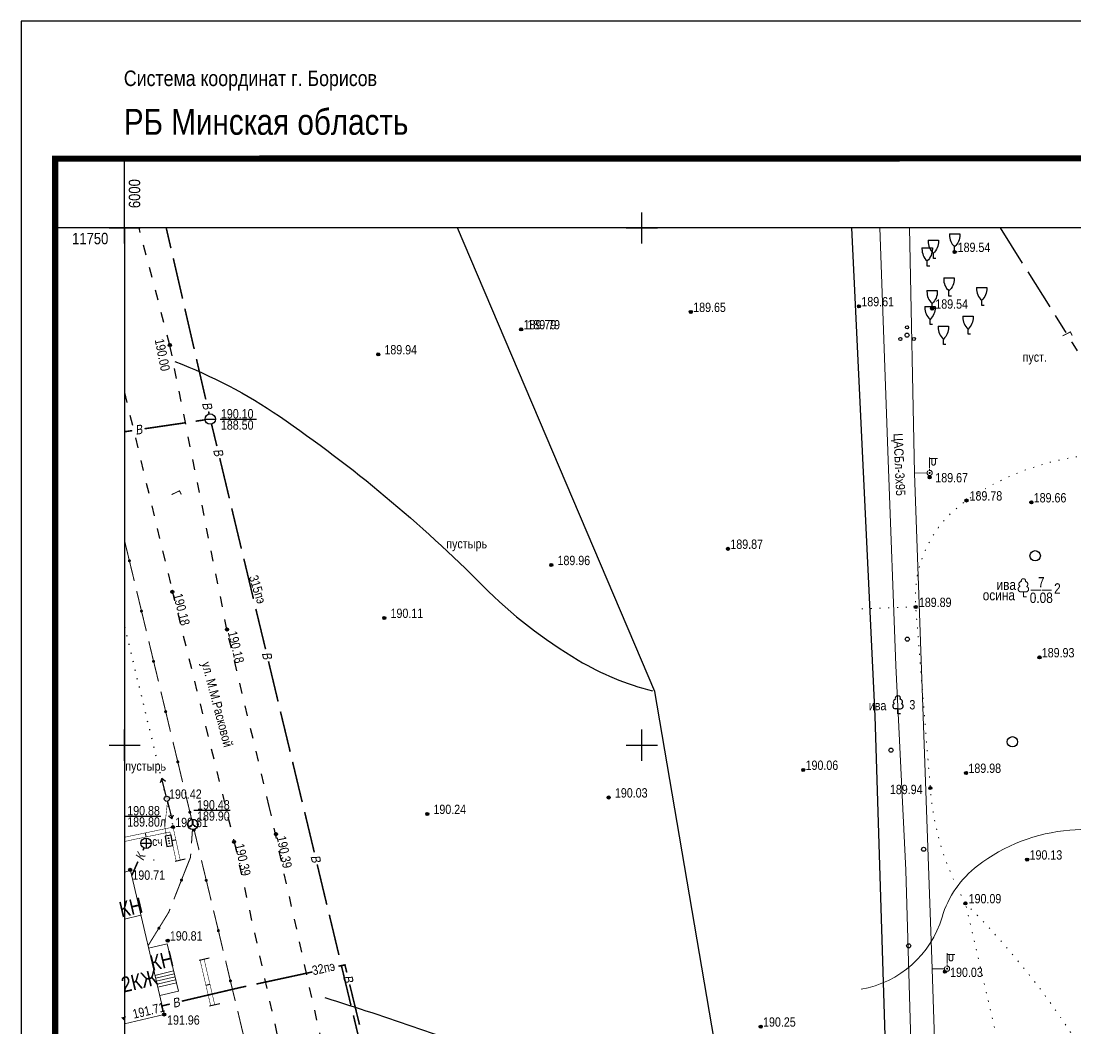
# Model space of a CAD drawing. Header units: millimetres. Extents: x 5990 to 6530, y 11480 to 11770.
# Drawn here: x 5990 to 6092, y 11672.6 to 11770 of the extents above; entities that cross this region are included whole.
import ezdxf
from ezdxf.enums import TextEntityAlignment as Align

# ---------------------------------------------------------------- set-up
doc = ezdxf.new("R2010")
doc.units = ezdxf.units.MM
for name, pattern in [('61342000', [4.5, 2, -2.5]), ('71999999', [1.7, 0.2, -1.5]), ('ACAD_ISO07W100', [3, 0, -3]), ('DOT', [0.5, 0, -0.5]), ('g5_122', [5, 4, -1]), ('g5_366', [0.85, 0.1, -0.75]), ('T_03.LINE', [1, 1, 0]), ('T_11.LINE', [1, 1, 0])]:
    doc.linetypes.add(name, pattern=pattern)
for name, color, linetype in [('01 ПЛАНШЕТ', 7, 'Continuous'), ('02 ПЛАНОВО-ВЫСОТНОЕ ОБОСНОВАНИЕ', 7, 'Continuous'), ('03 ЗДАНИЯ И ИХ ЧАСТИ', 7, 'Continuous'), ('04 ПРОМЫШЛЕННЫЕ И СОЦ.-КУЛЬТ. ОБЪЕКТЫ', 7, 'Continuous'), ('05 ГАЗОПРОВОД', 7, 'Continuous'), ('06 ВОДОПРОВОД', 7, 'Continuous'), ('07 ЭЛЕКТРОКАБЕЛЬ', 7, 'Continuous'), ('08 ЛЭП', 7, 'Continuous'), ('09 СВЯЗЬ', 7, 'Continuous'), ('10 КАНАЛИЗАЦИЯ', 7, 'Continuous'), ('13 АВТОМОБИЛЬНЫЕ ДОРОГИ', 7, 'Continuous'), ('15 РЕЛЬЕФ', 7, 'Continuous'), ('16 РАСТИТЕЛЬНОСТЬ ГРУНТЫ И БОЛОТА', 7, 'Continuous'), ('17 ОГРАЖДЕНИЯ', 7, 'Continuous')]:
    doc.layers.add(name, color=color, linetype=linetype)
doc.layers.add('18 ГРАНИЦА ТОПОСЪЕМКИ', color=7, linetype='Continuous', plot=False)
doc.styles.add('Д-431', font='ARIALNI_1.TTF', dxfattribs={"height": 0.9})
doc.styles.add('Р-131', font='ARIALN.TTF')
doc.linetypes.add('g5_119_1', pattern='A,4,-1,[31,GUGK_2005.shx,S=0.1,R=0,X=0,Y=0],0.35,[31,GUGK_2005.shx,S=0.08,R=0,X=0,Y=0],3.3,[31,GUGK_2005.shx,S=0.08,R=180,X=0,Y=0],0.35,[31,GUGK_2005.shx,S=0.1,R=180,X=0,Y=0],-1', length=10)
doc.linetypes.add('g5_119_3', pattern='A,4,-1,[31,GUGK_2005.shx,S=0.1,R=0,X=0,Y=0],4,[31,GUGK_2005.shx,S=0.1,R=180,X=0,Y=0],-1', length=10)

# ---------------------------------------------------------------- blocks, each defined once
blk = doc.blocks.new('48100000')
at = {"color": 7}
blk.add_solid([(-0.08, 0), (-0.56, 0.83), (0.4, 0.83)], dxfattribs=at)
at = {"color": 7, "style": 'Д-431'}
blk.add_attdef('Z', (1.78, -0.06), '', height=1.8, dxfattribs=at)
blk = doc.blocks.new('*U30')
at = {"insert": (0, 0), "char_height": 3, "width": 0.6471, "attachment_point": 5, "style": 'Р-131'}
blk.add_mtext('КН', dxfattribs=at)
blk = doc.blocks.new('82004000')
at = {"color": 7}
blk.add_line((0, 1), (0, -1), dxfattribs=at)
blk = doc.blocks.new('51325000')
blk.add_lwpolyline([(0, 0), (2, 0), (2, 1.2), (0, 1.2)], close=True)
for centre in [(0.5, 0.6), (1, 0.6), (1.5, 0.6)]:
    blk.add_circle(centre, 0.06)
at = {"style": 'Д-431', "oblique": 14.99997778}
blk.add_attdef('Z', (2.492125, -0.314035), '', height=2, dxfattribs=at)
blk = doc.blocks.new('g5_115_1')
at = {"color": 0}
for points in [[(0, 0), (2, 0)], [(1.65, -0.25), (2, 0), (1.65, 0.25)]]:
    blk.add_lwpolyline(points, dxfattribs=at)
blk = doc.blocks.new('51321399')
at = {"layer": '08 ЛЭП', "xscale": 2, "yscale": 2, "zscale": 2}
blk.add_blockref('g5_115_1', (0, 0), dxfattribs=at)
blk = doc.blocks.new('51478610')
at = {"color": 7}
blk.add_wipeout([(0.5, 0.05), (0.48, 0.15), (0.44, 0.24), (0.39, 0.32), (0.32, 0.39), (0.24, 0.44), (0.15, 0.48), (0.05, 0.5), (-0.05, 0.5), (-0.15, 0.48), (-0.24, 0.44), (-0.32, 0.39), (-0.39, 0.32), (-0.44, 0.24), (-0.48, 0.15), (-0.5, 0.05), (-0.5, -0.05), (-0.48, -0.15), (-0.44, -0.24), (-0.39, -0.32), (-0.32, -0.39), (-0.24, -0.44), (-0.15, -0.48), (-0.05, -0.5), (0.05, -0.5), (0.15, -0.48), (0.24, -0.44), (0.32, -0.39), (0.39, -0.32), (0.44, -0.24), (0.48, -0.15), (0.5, -0.05)], dxfattribs=at)
at = {"color": 7, "const_width": 0.375}
blk.add_lwpolyline([(0.01, 0.01, 1), (-0.01, -0.01, 1), (0.01, 0.01)], format="xyb", close=True, dxfattribs=at)
blk.add_circle((0, 0), 0.5)
at = {"style": 'Д-431'}
blk.add_attdef('Z', (1.11, -0.78), '', height=1.8, dxfattribs=at)
blk = doc.blocks.new('51361400a')
at = {"style": 'Д-431'}
blk.add_attdef('Z1', text='', height=1.8, dxfattribs=at).set_placement((2.05, 1.92), align=Align.TOP_LEFT)
for tag, p in [('Z2', (2.05, -2.05)), ('Z3', (2.1, -4.04)), ('Z4', (2.1, -6.11))]:
    blk.add_attdef(tag, p, '', height=1.8, dxfattribs=at)
blk.add_wipeout([(-0.11, -0.99), (-0.17, -0.98), (-0.24, -0.97), (-0.28, -0.96), (-0.36, -0.93), (-0.41, -0.91), (-0.49, -0.87), (-0.57, -0.82), (-0.62, -0.79), (-0.67, -0.74), (-0.71, -0.7), (-0.77, -0.63), (-0.8, -0.6), (-0.83, -0.56), (-0.86, -0.5), (-0.9, -0.44), (-0.94, -0.35), (-0.95, -0.31), (-0.97, -0.26), (-0.98, -0.18), (-0.99, -0.1), (-1, -0.03), (-1, 0.04), (-0.99, 0.11), (-0.99, 0.16), (-0.98, 0.2), (-0.96, 0.27), (-0.95, 0.31), (-0.94, 0.35), (-0.92, 0.39), (-0.9, 0.43), (-0.88, 0.48), (-0.87, 0.49), (-0.86, 0.51), (-0.86, 0.52), (-0.85, 0.53), (-0.84, 0.55), (-0.83, 0.56), (-0.82, 0.58), (-0.81, 0.59), (-0.8, 0.6), (-0.79, 0.61), (-0.77, 0.64), (-0.76, 0.65), (-0.75, 0.66), (-0.74, 0.67), (-0.73, 0.68), (-0.72, 0.69), (-0.71, 0.7), (-0.7, 0.71), (-0.69, 0.73), (-0.67, 0.74), (-0.66, 0.75), (-0.65, 0.76), (-0.64, 0.77), (-0.62, 0.78), (-0.61, 0.79), (-0.6, 0.8), (-0.58, 0.81), (-0.56, 0.83), (-0.55, 0.83), (-0.53, 0.85), (-0.52, 0.86), (-0.5, 0.86), (-0.49, 0.87), (-0.47, 0.88), (-0.46, 0.89), (-0.44, 0.9), (-0.43, 0.9), (-0.36, 0.93), (-0.33, 0.94), (-0.31, 0.95), (-0.27, 0.96), (-0.22, 0.98), (-0.16, 0.99), (-0.1, 0.99), (0, 1), (0.1, 1), (0.16, 0.99), (0.22, 0.98), (0.3, 0.95), (0.36, 0.93), (0.48, 0.88), (0.56, 0.83), (0.63, 0.77), (0.73, 0.68), (0.81, 0.59), (0.86, 0.52), (0.94, 0.34), (0.98, 0.21), (0.99, 0.13), (1, 0.07), (1, 0.02), (1, -0.08), (0.97, -0.23), (0.94, -0.33), (0.91, -0.41), (0.88, -0.47), (0.86, -0.51), (0.82, -0.57), (0.79, -0.61), (0.76, -0.65), (0.72, -0.7), (0.66, -0.75), (0.63, -0.77), (0.6, -0.8), (0.55, -0.84), (0.5, -0.87), (0.43, -0.9), (0.38, -0.92), (0.31, -0.95), (0.24, -0.97), (0.18, -0.98), (0.07, -1), (-0.05, -1)])
for points in [[(-1, 0), (1, 0)], [(1.93, -0.02), (8.93, -0.02)]]:
    blk.add_lwpolyline(points)
blk.add_circle((0, 0), 1)
blk = doc.blocks.new('*U46')
blk.add_lwpolyline([(-4.16, 5.24), (2.84, 5.24)])
at = {"style": 'Д-431'}
blk.add_attdef('Z1', text='', height=1.8, dxfattribs=at).set_placement((2.05, 1.92), align=Align.TOP_LEFT)
blk.add_attdef('Z2', (2.05, -2.05), '', height=1.8, dxfattribs=at)
blk.add_wipeout([(-0.11, -0.99), (-0.17, -0.98), (-0.24, -0.97), (-0.28, -0.96), (-0.36, -0.93), (-0.41, -0.91), (-0.49, -0.87), (-0.57, -0.82), (-0.62, -0.79), (-0.67, -0.74), (-0.71, -0.7), (-0.77, -0.63), (-0.8, -0.6), (-0.83, -0.56), (-0.86, -0.5), (-0.9, -0.44), (-0.94, -0.35), (-0.95, -0.31), (-0.97, -0.26), (-0.98, -0.18), (-0.99, -0.1), (-1, -0.03), (-1, 0.04), (-0.99, 0.11), (-0.99, 0.16), (-0.98, 0.2), (-0.96, 0.27), (-0.95, 0.31), (-0.94, 0.35), (-0.92, 0.39), (-0.9, 0.43), (-0.88, 0.48), (-0.87, 0.49), (-0.86, 0.51), (-0.86, 0.52), (-0.85, 0.53), (-0.84, 0.55), (-0.83, 0.56), (-0.82, 0.58), (-0.81, 0.59), (-0.8, 0.6), (-0.79, 0.61), (-0.77, 0.64), (-0.76, 0.65), (-0.75, 0.66), (-0.74, 0.67), (-0.73, 0.68), (-0.72, 0.69), (-0.71, 0.7), (-0.7, 0.71), (-0.69, 0.73), (-0.67, 0.74), (-0.66, 0.75), (-0.65, 0.76), (-0.64, 0.77), (-0.62, 0.78), (-0.61, 0.79), (-0.6, 0.8), (-0.58, 0.81), (-0.56, 0.83), (-0.55, 0.83), (-0.53, 0.85), (-0.52, 0.86), (-0.5, 0.86), (-0.49, 0.87), (-0.47, 0.88), (-0.46, 0.89), (-0.44, 0.9), (-0.43, 0.9), (-0.36, 0.93), (-0.33, 0.94), (-0.31, 0.95), (-0.27, 0.96), (-0.22, 0.98), (-0.16, 0.99), (-0.1, 0.99), (0, 1), (0.1, 1), (0.16, 0.99), (0.22, 0.98), (0.3, 0.95), (0.36, 0.93), (0.48, 0.88), (0.56, 0.83), (0.63, 0.77), (0.73, 0.68), (0.81, 0.59), (0.86, 0.52), (0.94, 0.34), (0.98, 0.21), (0.99, 0.13), (1, 0.07), (1, 0.02), (1, -0.08), (0.97, -0.23), (0.94, -0.33), (0.91, -0.41), (0.88, -0.47), (0.86, -0.51), (0.82, -0.57), (0.79, -0.61), (0.76, -0.65), (0.72, -0.7), (0.66, -0.75), (0.63, -0.77), (0.6, -0.8), (0.55, -0.84), (0.5, -0.87), (0.43, -0.9), (0.38, -0.92), (0.31, -0.95), (0.24, -0.97), (0.18, -0.98), (0.07, -1), (-0.05, -1)])
for points in [[(-1, 0), (1, 0)], [(0, 1), (0, -1)]]:
    blk.add_lwpolyline(points)
blk.add_circle((0, 0), 1)
for tag, p in [('Z3', (-3.59, 1.23)), ('Z4', (-3.59, -0.83))]:
    blk.add_attdef(tag, p, '', height=1.8, dxfattribs=at)
blk = doc.blocks.new('*U47')
blk.add_lwpolyline([(0.22, 2.74), (7.22, 2.74)])
at = {"style": 'Д-431'}
blk.add_attdef('Z1', text='', height=1.8, dxfattribs=at).set_placement((2.05, 1.92), align=Align.TOP_LEFT)
blk.add_attdef('Z2', (2.05, -2.05), '', height=1.8, dxfattribs=at)
blk.add_wipeout([(-0.11, -0.99), (-0.17, -0.98), (-0.24, -0.97), (-0.28, -0.96), (-0.36, -0.93), (-0.41, -0.91), (-0.49, -0.87), (-0.57, -0.82), (-0.62, -0.79), (-0.67, -0.74), (-0.71, -0.7), (-0.77, -0.63), (-0.8, -0.6), (-0.83, -0.56), (-0.86, -0.5), (-0.9, -0.44), (-0.94, -0.35), (-0.95, -0.31), (-0.97, -0.26), (-0.98, -0.18), (-0.99, -0.1), (-1, -0.03), (-1, 0.04), (-0.99, 0.11), (-0.99, 0.16), (-0.98, 0.2), (-0.96, 0.27), (-0.95, 0.31), (-0.94, 0.35), (-0.92, 0.39), (-0.9, 0.43), (-0.88, 0.48), (-0.87, 0.49), (-0.86, 0.51), (-0.86, 0.52), (-0.85, 0.53), (-0.84, 0.55), (-0.83, 0.56), (-0.82, 0.58), (-0.81, 0.59), (-0.8, 0.6), (-0.79, 0.61), (-0.77, 0.64), (-0.76, 0.65), (-0.75, 0.66), (-0.74, 0.67), (-0.73, 0.68), (-0.72, 0.69), (-0.71, 0.7), (-0.7, 0.71), (-0.69, 0.73), (-0.67, 0.74), (-0.66, 0.75), (-0.65, 0.76), (-0.64, 0.77), (-0.62, 0.78), (-0.61, 0.79), (-0.6, 0.8), (-0.58, 0.81), (-0.56, 0.83), (-0.55, 0.83), (-0.53, 0.85), (-0.52, 0.86), (-0.5, 0.86), (-0.49, 0.87), (-0.47, 0.88), (-0.46, 0.89), (-0.44, 0.9), (-0.43, 0.9), (-0.36, 0.93), (-0.33, 0.94), (-0.31, 0.95), (-0.27, 0.96), (-0.22, 0.98), (-0.16, 0.99), (-0.1, 0.99), (0, 1), (0.1, 1), (0.16, 0.99), (0.22, 0.98), (0.3, 0.95), (0.36, 0.93), (0.48, 0.88), (0.56, 0.83), (0.63, 0.77), (0.73, 0.68), (0.81, 0.59), (0.86, 0.52), (0.94, 0.34), (0.98, 0.21), (0.99, 0.13), (1, 0.07), (1, 0.02), (1, -0.08), (0.97, -0.23), (0.94, -0.33), (0.91, -0.41), (0.88, -0.47), (0.86, -0.51), (0.82, -0.57), (0.79, -0.61), (0.76, -0.65), (0.72, -0.7), (0.66, -0.75), (0.63, -0.77), (0.6, -0.8), (0.55, -0.84), (0.5, -0.87), (0.43, -0.9), (0.38, -0.92), (0.31, -0.95), (0.24, -0.97), (0.18, -0.98), (0.07, -1), (-0.05, -1)])
for points in [[(0, 1), (0, 0), (-0.87, -0.5)], [(0, 0), (0.87, -0.5)]]:
    blk.add_lwpolyline(points)
blk.add_circle((0, 0), 1)
for tag, p in [('Z3', (0.88, -1.28)), ('Z4', (0.88, -3.35))]:
    blk.add_attdef(tag, p, '', height=1.8, dxfattribs=at)
blk = doc.blocks.new('*U39')
at = {"insert": (0, 0), "char_height": 3, "width": 0.6471, "attachment_point": 5, "style": 'Р-131'}
blk.add_mtext('2КЖ', dxfattribs=at)
blk = doc.blocks.new('_krest')
at = {"color": 3, "linetype": 'ByBlock', "lineweight": -2}
for p, q in [((0, -3), (0, 3)), ((-3, 0), (3, 0))]:
    blk.add_line(p, q, dxfattribs=at)
blk = doc.blocks.new('g5_330')
blk.add_hatch(color=0).paths.add_polyline_path([(0.15, 0, 1), (-0.15, 0, 1)])
at = {"color": 0}
blk.add_circle((0, 0), 0.15, dxfattribs=at)
blk = doc.blocks.new('g5_390_2')
at = {"color": 0}
for points in [[(-0.5, 1.75), (0.5, 1.75)], [(0, 0), (0, 0.5)], [(0.25, 0), (0, 0)]]:
    blk.add_lwpolyline(points, dxfattribs=at)
for points in [[(-0.5, 1.75), (-0.5, 1.66, 0.220516), (0, 0.5, 1.509273)], [(0.5, 1.75), (0.5, 1.66, -0.220516), (0, 0.5, -1.509273)]]:
    blk.add_lwpolyline(points, format="xyb", dxfattribs=at)
blk = doc.blocks.new('*U135')
at = {"layer": '16 РАСТИТЕЛЬНОСТЬ ГРУНТЫ И БОЛОТА', "xscale": 2, "yscale": 2, "zscale": 2}
blk.add_blockref('g5_390_2', (0, 0), dxfattribs=at)
blk = doc.blocks.new('T_03.32.01')
at = {"color": 0, "linetype": 'ACAD_ISO07W100', "lineweight": 0}
blk.add_wipeout([(0.25, 0), (0.22, 0.12), (0.12, 0.22), (0, 0.25), (-0.13, 0.22), (-0.22, 0.12), (-0.25, 0), (-0.22, -0.13), (-0.13, -0.22), (0, -0.25), (0.12, -0.22), (0.22, -0.13)], dxfattribs=at)
at = {"linetype": 'T_03.LINE', "lineweight": -2}
h = blk.add_hatch(color=0, dxfattribs=at)
h.dxf.hatch_style = 1
h.paths.add_polyline_path([(0.05, 0, 1), (-0.05, 0, 1)])
at = {"color": 0, "linetype": 'T_03.LINE', "lineweight": -2}
blk.add_circle((0, 0), 0.25, dxfattribs=at)
at = {"color": 0, "linetype": 'T_03.LINE', "lineweight": 0}
blk.add_circle((0, 0), 0.05, dxfattribs=at)
blk = doc.blocks.new('*U131')
at = {"color": 0, "linetype": 'T_03.LINE', "lineweight": -2}
blk.add_blockref('T_03.32.01', (0, 0), dxfattribs=at)
at = {"color": 0, "linetype": 'ACAD_ISO07W100', "lineweight": 0}
blk.add_wipeout([(0.55, 1.38), (0.55, 0.93), (0.54, 0.86), (0.5, 0.81), (0.44, 0.77), (0.38, 0.76), (0.31, 0.77), (0.25, 0.81), (0.21, 0.87), (0.2, 0.93), (0.2, 1.38)], dxfattribs=at)
at = {"color": 0, "linetype": 'T_03.LINE', "lineweight": -2}
for points in [[(0, 1.5), (0, 0.25)], [(0, 1.38), (0.75, 1.38)]]:
    blk.add_lwpolyline(points, dxfattribs=at)
blk.add_lwpolyline([(0.2, 1.38), (0.2, 0.93, 1), (0.55, 0.93), (0.55, 1.38)], format="xyb", dxfattribs=at)
blk = doc.blocks.new('g5_368')
at = {"color": 0}
blk.add_circle((0, 0), 0.5, dxfattribs=at)
blk = doc.blocks.new('g5_388_1')
at = {"color": 0}
blk.add_lwpolyline([(0, 0.5), (0.26, 0.5, 0.798042), (0.36, 0.97, 0.636328), (0.23, 1.41, 0.533064), (0, 1.75, 0.533064), (-0.23, 1.41, 0.636328), (-0.36, 0.97, 0.798042), (-0.26, 0.5)], format="xyb", dxfattribs=at)
for points in [[(0, 0.5), (-0.26, 0.5)], [(0.25, 0), (0, 0), (0, 0.5)]]:
    blk.add_lwpolyline(points, dxfattribs=at)
blk = doc.blocks.new('g5_371')
at = {"color": 0}
blk.add_circle((0, 0), 0.2, dxfattribs=at)
blk = doc.blocks.new('*U133')
at = {"color": 0, "linetype": 'T_11.LINE', "lineweight": -2, "style": 'Д-431'}
blk.add_attdef('V', text='', height=1, dxfattribs=at).set_placement((1.73, 0.91), align=Align.CENTER)
blk.add_attdef('R', (2.97, 0.32), '', height=1, dxfattribs=at)
blk.add_attdef('T', text='', height=1, dxfattribs=at).set_placement((1.73, 0.41), align=Align.TOP_CENTER)
at = {"color": 0, "linetype": 'DOT', "lineweight": 0}
blk.add_wipeout([(0, 0.48), (-0.24, 0.48), (-0.33, 0.49), (-0.41, 0.54), (-0.47, 0.62), (-0.5, 0.71), (-0.5, 0.8), (-0.46, 0.89), (-0.39, 0.96), (-0.31, 1), (-0.37, 1.05), (-0.41, 1.12), (-0.43, 1.2), (-0.42, 1.28), (-0.39, 1.36), (-0.33, 1.42), (-0.26, 1.46), (-0.19, 1.48), (-0.2, 1.57), (-0.17, 1.66), (-0.09, 1.73), (0, 1.75), (0.09, 1.73), (0.17, 1.66), (0.2, 1.57), (0.19, 1.48), (0.26, 1.46), (0.33, 1.42), (0.39, 1.36), (0.42, 1.28), (0.43, 1.2), (0.41, 1.12), (0.37, 1.05), (0.31, 1), (0.39, 0.96), (0.46, 0.89), (0.5, 0.8), (0.5, 0.71), (0.47, 0.62), (0.41, 0.54), (0.33, 0.49), (0.24, 0.48)], dxfattribs=at)
at = {"color": 0, "linetype": 'T_11.LINE', "lineweight": -2}
blk.add_line((0.73, 0.66), (2.73, 0.66), dxfattribs=at)
blk.add_lwpolyline([(0, 0.48), (-0.24, 0.48, -0.870665), (-0.31, 1, -0.721398), (-0.19, 1.48, -1.460871), (0.19, 1.48, -0.721398), (0.31, 1, -0.870665), (0.24, 0.48)], format="xyb", close=True, dxfattribs=at)
blk.add_lwpolyline([(0, 0.48), (0, 0), (0.3, 0)], dxfattribs=at)
at = {"color": 0, "linetype": 'T_11.LINE', "lineweight": -2, "style": 'Д-431'}
for tag, p in [('P1', (-0.77, 1.07)), ('P2', (-0.81, -0.24))]:
    blk.add_attdef(tag, text='', height=1, dxfattribs=at).set_placement(p, align=Align.RIGHT)
blk = doc.blocks.new('g5_394')
at = {"color": 0}
for centre, radius in [((0, 0), 0.2), ((0, 0.75), 0.15), ((-0.65, -0.37), 0.15), ((0.65, -0.37), 0.15)]:
    blk.add_circle(centre, radius, dxfattribs=at)

msp = doc.modelspace()

# ---------------------------------------------------------------- hatches: boundary and pattern name
at = {"layer": '09 СВЯЗЬ', "linetype": 'Continuous', "ltscale": 0.5}
for points in [[(6000.43, 11717.97, 1), (6000.5, 11717.68, 1)], [(6001.6, 11713.11, 1), (6001.67, 11712.82, 1)], [(6002.77, 11708.25, 1), (6002.84, 11707.96, 1)], [(6003.94, 11703.39, 1), (6004.01, 11703.09, 1)], [(6005.11, 11698.53, 1), (6005.18, 11698.23, 1)], [(6006.28, 11693.66, 1), (6006.35, 11693.37, 1)], [(6006.76, 11691.65, 1), (6006.69, 11691.95, 1)], [(6005.45, 11686.82, 1), (6005.56, 11687.1, 1)], [(6007.93, 11686.79, 1), (6007.86, 11687.08, 1)], [(6003.24, 11682.19, 1), (6003.4, 11682.44, 1)], [(6009.1, 11681.93, 1), (6009.03, 11682.22, 1)], [(6010.27, 11677.07, 1), (6010.2, 11677.36, 1)]]:
    msp.add_hatch(color=5, dxfattribs=at).paths.add_polyline_path(points)

# ---------------------------------------------------------------- linework, layer by layer
at = {"layer": '01 ПЛАНШЕТ'}
for q in [(6000, 11756.7), (5993.3, 11750)]:
    msp.add_line((6000, 11750), q, dxfattribs=at)
at = {"layer": '01 ПЛАНШЕТ', "color": 7, "const_width": 0.6}
for points in [[(5993, 11756.7), (6117, 11756.74)], [(5993.3, 11756.7), (5993.3, 11632.99)]]:
    msp.add_lwpolyline(points, dxfattribs=at)
at = {"layer": '02 ПЛАНОВО-ВЫСОТНОЕ ОБОСНОВАНИЕ'}
msp.add_lwpolyline([(6000, 11500), (6250, 11500), (6250, 11750), (6000, 11750)], close=True, dxfattribs=at)
at = {"layer": '03 ЗДАНИЯ И ИХ ЧАСТИ', "color": 7, "lineweight": 15}
for points, elevation in [([(6000, 11687.73), (6000.56, 11687.87), (6003.83, 11673.96), (6000, 11673.06)], 191.55), ([(6001.57, 11683.56), (6000, 11683.19)], 386.07), ([(6003.4, 11675.8), (6005.2, 11676.22), (6004.12, 11680.81), (6002.32, 11680.39)], 191.55), ([(6004.74, 11678.17), (6002.94, 11677.75)], 382.84), ([(6003.01, 11677.48), (6004.81, 11677.9)], 191.55), ([(6003.07, 11677.18), (6004.88, 11677.61)], 191.55), ([(6003.14, 11676.89), (6004.94, 11677.32)], 191.55), ([(6003.21, 11676.6), (6005.01, 11677.02)], 191.55)]:
    msp.add_lwpolyline(points, dxfattribs=dict(at, elevation=elevation))
at = {"layer": '05 ГАЗОПРОВОД', "color": 1, "linetype": 'g5_122', "lineweight": 30, "flags": 128}
msp.add_lwpolyline([(6084.65, 11750), (6102.97, 11720.77), (6119.78, 11693.31), (6136.63, 11665.44), (6143.95, 11653.32), (6162.77, 11619.85), (6165.35, 11615.29), (6194.32, 11568.55), (6216.63, 11532.81), (6218.67, 11529.55), (6236.09, 11504.86), (6239.57, 11500)], dxfattribs=at)
at = {"layer": '06 ВОДОПРОВОД', "color": 94, "ltscale": 0.5, "const_width": 0.15}
for points in [[(6004.48, 11748.05), (6004.03, 11750)], [(6006.87, 11731.32), (6008.29, 11731.53)], [(6008.92, 11728.92), (6008.29, 11731.53)], [(6012.75, 11676.91), (6018.17, 11678.08)]]:
    msp.add_lwpolyline(points, dxfattribs=at)
at = {"layer": '06 ВОДОПРОВОД', "color": 94, "linetype": 'Continuous', "ltscale": 0.5, "const_width": 0.15}
for points in [[(6005.61, 11743.17), (6004.71, 11747.07)], [(6006.73, 11738.3), (6005.83, 11742.2)], [(6007.85, 11733.43), (6006.95, 11737.33)], [(6001.93, 11730.59), (6005.89, 11731.17)], [(6010.13, 11723.86), (6009.2, 11727.75)], [(6011.29, 11719), (6010.36, 11722.89)], [(6012.46, 11714.14), (6011.53, 11718.03)], [(6013.63, 11709.28), (6012.69, 11713.17)], [(6014.84, 11704.22), (6013.91, 11708.11)], [(6016.01, 11699.36), (6015.07, 11703.25)], [(6017.17, 11694.5), (6016.24, 11698.39)], [(6018.34, 11689.64), (6017.41, 11693.53)], [(6019.55, 11684.58), (6018.62, 11688.47)], [(6020.72, 11679.72), (6019.79, 11683.61)], [(6021.88, 11674.86), (6020.95, 11678.74)], [(6021.76, 11676.87), (6022.71, 11672.98)], [(6023.05, 11669.99), (6022.12, 11673.88)]]:
    msp.add_lwpolyline(points, dxfattribs=at)
at = {"layer": '06 ВОДОПРОВОД', "color": 94, "linetype": 'Continuous', "ltscale": 0.5, "flags": 128}
for points in [[(6008.29, 11731.53, 0.15, 0.15, 0), (6008.12, 11732.26, 0, 0, 0)], [(6000, 11730.3, 0.15, 0.15, 0), (6000.74, 11730.41, 0, 0, 0)], [(6020.68, 11678.63, 0.15, 0.15, 0), (6021.3, 11678.76, 0.15, 0.15, 0), (6021.48, 11678.03, 0, 0, 0)], [(6003.64, 11674.8, 0.15, 0.15, 0), (6004.37, 11674.97, 0, 0, 0)]]:
    msp.add_lwpolyline(points, format="xyseb", dxfattribs=at)
at = {"layer": '06 ВОДОПРОВОД', "color": 94, "linetype": 'Continuous', "ltscale": 0.5}
msp.add_lwpolyline([(6005.53, 11675.25, 0.15, 0.15, 0), (6011.04, 11676.54, 0.15, 0.15, 0), (6011.77, 11676.7, 0, 0, 0)], format="xyseb", dxfattribs=at)
at = {"layer": '07 ЭЛЕКТРОКАБЕЛЬ', "color": 1, "linetype": 'g5_119_3', "lineweight": 15}
for points in [[(6083.51, 11522.83), (6083.07, 11536.27), (6084.24, 11536.55), (6083.09, 11536.67), (6082.35, 11558.05), (6079.56, 11633.44), (6078.06, 11678.38), (6076.37, 11726.31), (6075.87, 11750)], [(6076.37, 11726.31), (6077.57, 11726.32)], [(6078.06, 11678.38), (6079.26, 11678.39)]]:
    msp.add_lwpolyline(points, dxfattribs=at)
at = {"layer": '07 ЭЛЕКТРОКАБЕЛЬ', "color": 10, "ltscale": 0.5, "flags": 128}
msp.add_lwpolyline([(6004.15, 11694.58, 0.05, 0.05, 0), (6003.89, 11692.1, 0.05, 0.05, 0), (6004.04, 11691.23, 0, 0, 0)], format="xyseb", dxfattribs=at)
at = {"layer": '09 СВЯЗЬ', "color": 5, "linetype": 'Continuous', "ltscale": 0.5, "flags": 128}
for points in [[(6000, 11719.77, 0.1, 0.1, 0), (6000.47, 11717.82, 0.1, 0.1, 0), (6000.94, 11715.88, 0, 0, 0)], [(6002.27, 11680.61, 0.1, 0.1, 0), (6003.32, 11682.31, 0.1, 0.1, 0), (6004.27, 11683.85, 0.1, 0.1, 0), (6004.4, 11684.17, 0, 0, 0)]]:
    msp.add_lwpolyline(points, format="xyseb", dxfattribs=at)
at = {"layer": '09 СВЯЗЬ', "color": 5, "linetype": 'Continuous', "ltscale": 0.5}
for points in [[(6001.17, 11714.91, 0.1, 0.1, 0), (6001.64, 11712.96, 0.1, 0.1, 0), (6002.11, 11711.02, 0, 0, 0)], [(6002.34, 11710.05, 0.1, 0.1, 0), (6002.81, 11708.1, 0.1, 0.1, 0), (6003.28, 11706.16, 0, 0, 0)], [(6003.51, 11705.19, 0.1, 0.1, 0), (6003.98, 11703.24, 0.1, 0.1, 0), (6004.44, 11701.3, 0, 0, 0)], [(6004.68, 11700.32, 0.1, 0.1, 0), (6005.15, 11698.38, 0.1, 0.1, 0), (6005.61, 11696.43, 0, 0, 0)], [(6004.77, 11685.1, 0.1, 0.1, 0), (6005.5, 11686.96, 0.1, 0.1, 0), (6006.37, 11689.15, 0.1, 0.1, 0), (6006.4, 11689.5, 0, 0, 0)], [(6008.37, 11684.99, 0.1, 0.1, 0), (6007.9, 11686.94, 0.1, 0.1, 0), (6007.43, 11688.88, 0, 0, 0)], [(6009.53, 11680.13, 0.1, 0.1, 0), (6009.07, 11682.08, 0.1, 0.1, 0), (6008.6, 11684.02, 0, 0, 0)], [(6010.7, 11675.27, 0.1, 0.1, 0), (6010.23, 11677.21, 0.1, 0.1, 0), (6009.77, 11679.16, 0, 0, 0)], [(6011.87, 11670.41, 0.1, 0.1, 0), (6011.4, 11672.35, 0.1, 0.1, 0), (6010.94, 11674.3, 0, 0, 0)]]:
    msp.add_lwpolyline(points, format="xyseb", dxfattribs=at)
at = {"layer": '09 СВЯЗЬ', "color": 5, "ltscale": 0.5}
for points in [[(6005.85, 11695.46, 0.1, 0.1, 0), (6006.32, 11693.52, 0.1, 0.1, 0), (6006.6, 11692.34, 0, 0, 0)], [(6007.2, 11689.85, 0.1, 0.1, 0), (6006.73, 11691.8, 0.1, 0.1, 0), (6006.6, 11692.34, 0, 0, 0)]]:
    msp.add_lwpolyline(points, format="xyseb", dxfattribs=at)
at = {"layer": '09 СВЯЗЬ', "color": 5, "ltscale": 0.5, "const_width": 0.1}
msp.add_lwpolyline([(6006.47, 11690.5), (6006.6, 11692.34)], dxfattribs=at)
at = {"layer": '10 КАНАЛИЗАЦИЯ', "color": 34, "linetype": 'Continuous', "ltscale": 0.5, "flags": 128}
msp.add_lwpolyline([(6002.08, 11690.52, 0.15, 0.15, 0), (6001.78, 11689.83, 0, 0, 0)], format="xyseb", dxfattribs=at)
at = {"layer": '10 КАНАЛИЗАЦИЯ', "color": 34, "ltscale": 0.5, "const_width": 0.15}
msp.add_lwpolyline([(6001.29, 11688.74), (6000.68, 11687.36)], dxfattribs=at)
at = {"layer": '13 АВТОМОБИЛЬНЫЕ ДОРОГИ', "linetype": '61342000', "ltscale": 0.5, "elevation": 229.63}
msp.add_lwpolyline([(6031.51, 11625.5), (6030.89, 11629.93), (6023.92, 11653.7), (6020.07, 11666.83), (6013.99, 11694.07), (6009.9, 11711.18), (6004.38, 11738.68), (6001.41, 11750)], dxfattribs=at)
at = {"layer": '13 АВТОМОБИЛЬНЫЕ ДОРОГИ', "linetype": '61342000', "ltscale": 0.5, "elevation": 191.55}
msp.add_lwpolyline([(6000, 11734.09), (6004.6, 11714.93), (6010.6, 11690.63), (6016.21, 11665.45), (6019.43, 11651.02), (6024.27, 11630.52), (6025.37, 11625.85, -0.000191), (6025.37, 11625.84, -0.000191)], format="xyb", dxfattribs=at)
at = {"layer": '15 РЕЛЬЕФ'}
for points in [[(6070.99, 11742.43), (6070.99, 11742.43)], [(6054.74, 11741.88), (6054.74, 11741.88)], [(6038.34, 11740.2), (6038.34, 11740.2)], [(6038.34, 11740.2), (6038.34, 11740.2)], [(6024.52, 11737.78), (6024.52, 11737.78)], [(6058.33, 11718.98), (6058.33, 11718.98)], [(6041.25, 11717.41), (6041.25, 11717.41)], [(6025.11, 11712.3), (6025.11, 11712.3)], [(6065.6, 11697.61), (6065.6, 11697.61)], [(6046.8, 11694.94), (6046.8, 11694.94)], [(6029.26, 11693.35), (6029.26, 11693.35)], [(6061.49, 11672.79), (6061.49, 11672.79)]]:
    msp.add_lwpolyline(points, dxfattribs=at)
at = {"layer": '15 РЕЛЬЕФ', "color": 7, "lineweight": 15}
for points in [[(6070.99, 11742.43), (6070.99, 11742.43)], [(6077.82, 11726.32), (6077.82, 11726.32)], [(6087.65, 11723.47), (6087.65, 11723.47)], [(6088.44, 11708.49), (6088.44, 11708.49)], [(6081.34, 11697.32), (6081.34, 11697.32)], [(6087.25, 11688.94), (6087.25, 11688.94)], [(6079.51, 11678.39), (6079.51, 11678.39)]]:
    msp.add_lwpolyline(points, dxfattribs=at)
at = {"layer": '15 РЕЛЬЕФ', "color": 32, "linetype": 'Continuous', "ltscale": 0.5}
for points, elevation in [([(6004.87, 11737.08, -0.05955), (6014.97, 11731.8, -0.046989), (6034.66, 11715.38, 0.06355), (6043.86, 11708.22, 0.071058), (6051.02, 11705.25, 0.071058)], 154.76), ([(6019.36, 11675.6, -0.013476), (6037.41, 11669.41, -0.145783), (6043.03, 11665.17, 0.186739), (6059.68, 11654.57, 0.001447), (6060.09, 11654.49, 0.001447)], 190.5)]:
    msp.add_lwpolyline(points, format="xyb", dxfattribs=dict(at, elevation=elevation))
at = {"layer": '15 РЕЛЬЕФ', "color": 32, "lineweight": 15, "ltscale": 0.5}
msp.add_lwpolyline([(6197.19, 11707.56, -0.0659), (6186.82, 11705.85, -0.004927), (6177.74, 11705.83, 0.070197), (6173.27, 11705.36, 0.133583), (6168.77, 11702.85, -0.053013), (6167.36, 11701.52, -0.197363), (6158.64, 11697.36, -0.180692), (6150.22, 11700, -0.021353), (6142.56, 11708.49, 0.349514), (6132.56, 11710.08, -0.001767), (6117.8, 11694.65, -0.223422), (6099.47, 11691.15, 0.080616), (6091.37, 11691.79, 0.143555), (6082.46, 11688.35, 0.158224), (6079.02, 11683.37, -0.283604), (6071.2, 11676.41)], format="xyb", dxfattribs=at)
at = {"layer": '15 РЕЛЬЕФ'}
for p in [(6004.38, 11738.68, 191.24), (6004.62, 11714.82, 1.37), (6009.9, 11711.18, 191.42), (6004.09, 11694.82, 176.62), (6004.69, 11692.08, 190.61), (6010.59, 11690.65, 381.74), (6014.64, 11691.4, 382.28), (6000.54, 11687.95, 190.71), (6004.17, 11681.11, 190.81), (6003.83, 11673.96, 191.55)]:
    msp.add_point(p, dxfattribs=at)
at = {"layer": '16 РАСТИТЕЛЬНОСТЬ ГРУНТЫ И БОЛОТА', "color": 7, "linetype": 'g5_366', "lineweight": 15, "elevation": 189.89, "flags": 128}
msp.add_lwpolyline([(6076.47, 11713.36), (6070.82, 11713.16)], dxfattribs=at)
at = {"layer": '16 РАСТИТЕЛЬНОСТЬ ГРУНТЫ И БОЛОТА', "color": 7, "linetype": '71999999', "ltscale": 0.5, "elevation": 14.5, "flags": 128}
msp.add_lwpolyline([(6000, 11711.45), (6004.69, 11692.08)], dxfattribs=at)
at = {"layer": '17 ОГРАЖДЕНИЯ', "color": 7, "ltscale": 0.5}
msp.add_lwpolyline([(6005.38, 11688.9, 0.05, 0.05, 0), (6004.69, 11692.08, 0.05, 0.05, 0), (6000, 11691.1, 0, 0, 0)], format="xyseb", dxfattribs=at)
at = {"layer": '17 ОГРАЖДЕНИЯ', "color": 7, "ltscale": 0.5, "flags": 128}
for points in [[(6004.99, 11688.82, 0.05, 0.05, 0), (6004.38, 11691.61, 0.05, 0.05, 0), (6000.08, 11690.71, 0, 0, 0)], [(6004.99, 11688.82, 0.05, 0.05, 0), (6004.38, 11691.61, 0.05, 0.05, 0), (6000.08, 11690.71, 0, 0, 0)], [(6008.32, 11674.84, 0.05, 0.05, 0), (6007.3, 11679.22, 0, 0, 0)], [(6008.32, 11674.84, 0.05, 0.05, 0), (6007.3, 11679.22, 0, 0, 0)]]:
    msp.add_lwpolyline(points, format="xyseb", dxfattribs=at)
at = {"layer": '17 ОГРАЖДЕНИЯ', "color": 7, "linetype": 'Continuous', "ltscale": 0.5, "const_width": 0.1}
for points in [[(6002, 11691.52), (6002.08, 11691.13)], [(6004.96, 11690.85), (6004.57, 11690.77)], [(6008.26, 11676.88), (6007.87, 11676.79)]]:
    msp.add_lwpolyline(points, dxfattribs=at)
at = {"layer": '17 ОГРАЖДЕНИЯ', "color": 7, "ltscale": 0.5, "const_width": 0.05}
msp.add_lwpolyline([(6008.71, 11674.93), (6007.69, 11679.31)], dxfattribs=at)
at = {"layer": '18 ГРАНИЦА ТОПОСЪЕМКИ', "color": 2, "lineweight": 30}
msp.add_lwpolyline([(6070.26, 11750), (6072.52, 11702.79), (6077.65, 11539.11), (6034.64, 11531.49), (6038.28, 11500), (6250, 11500), (6250, 11556.97), (6207.53, 11556.97), (6202.72, 11750), (6070.26, 11750)], dxfattribs=at)

# ---------------------------------------------------------------- block references
at = {"layer": '02 ПЛАНОВО-ВЫСОТНОЕ ОБОСНОВАНИЕ', "color": 3, "xscale": 0.5, "yscale": 0.5, "zscale": 0.5}
for p in [(6000, 11750), (6050, 11750), (6000, 11700), (6050, 11700)]:
    msp.add_blockref('_krest', p, dxfattribs=at)
at = {"layer": '02 ПЛАНОВО-ВЫСОТНОЕ ОБОСНОВАНИЕ', "lineweight": 25, "xscale": 0.5, "yscale": 0.5, "zscale": 0.5}
for p in [(6050, 11750), (6050, 11700)]:
    msp.add_blockref('_krest', p, dxfattribs=at)
at = {"layer": '03 ЗДАНИЯ И ИХ ЧАСТИ'}
for name, p, xscale, yscale, zscale, rotation in [('*U30', (6000.61, 11684.32), 0.4999999999999995, 0.4999999999999995, 0.4999999999999995, 13.25398783833246), ('*U30', (6003.6, 11679.15), 0.5, 0.5, 0.5, 13.25398783828731), ('*U39', (6001.44, 11677.2), 0.5000000000000003, 0.5000000000000003, 0.5000000000000003, 13.25398783832569)]:
    msp.add_blockref(name, p, dxfattribs=dict(at, xscale=xscale, yscale=yscale, zscale=zscale, rotation=rotation))
ref = msp.add_blockref('48100000', (6000.03, 11673.33, 191.55), dxfattribs=dict(at, xscale=0.4999999999999999, yscale=0.4999999999999999, zscale=0.4999999999999999, rotation=13.25398783835108))
ref.add_attrib('Z', '191.71', (6000.9, 11673.55, 191.55), dxfattribs={"layer": '0', "color": 7, "height": 0.9, "rotation": 13.254, "style": 'Д-431'})
at = {"layer": '07 ЭЛЕКТРОКАБЕЛЬ'}
ref = msp.add_blockref('51325000', (6003.91, 11691.2, 191.55), dxfattribs=dict(at, xscale=0.5, yscale=0.5, zscale=0.5, rotation=279.6788729175141))
ref.add_attrib('D_001', 'сч', (6002.68, 11690.25, 191.55), dxfattribs={"layer": '0', "height": 0.85, "rotation": 0.9224, "style": 'Д-431'})
ref.add_attrib('D_002', '.', (6002.7, 11688.84, 191.55), dxfattribs={"layer": '0', "height": 0.85, "rotation": 0.9224, "style": 'Д-431'})
at = {"layer": '08 ЛЭП', "color": 7, "xscale": 0.5, "yscale": 0.5, "zscale": 0.5}
for rotation in [103.7001897227268, 283.6991238462032]:
    msp.add_blockref('51321399', (6004.09, 11694.82, 176.62), dxfattribs=dict(at, rotation=rotation))
at = {"layer": '15 РЕЛЬЕФ', "color": 7, "lineweight": 15}
for p in [(6080.23, 11747.68), (6070.99, 11742.43), (6078.06, 11742.2), (6077.82, 11725.9), (6081.38, 11723.65), (6087.65, 11723.47), (6076.47, 11713.36), (6088.44, 11708.49), (6081.34, 11697.32), (6077.88, 11695.85), (6004.09, 11694.82, 176.62), (6004.69, 11692.08, 190.61), (6087.25, 11688.94), (6000.54, 11687.95, 190.71), (6081.28, 11684.71), (6004.17, 11681.11, 190.81), (6079.3, 11678.1, 190.03)]:
    msp.add_blockref('g5_330', p, dxfattribs=at)
at = {"layer": '15 РЕЛЬЕФ'}
for p in [(6054.74, 11741.88), (6038.34, 11740.2), (6038.34, 11740.2), (6004.38, 11738.68, 191.24), (6024.52, 11737.78), (6058.33, 11718.98), (6041.25, 11717.41), (6004.62, 11714.82, 1.37), (6025.11, 11712.3), (6009.9, 11711.18, 191.42), (6065.6, 11697.61), (6046.8, 11694.94), (6029.26, 11693.35), (6014.64, 11691.4, 382.28), (6010.59, 11690.65, 381.74), (6003.83, 11673.96, 191.55), (6061.49, 11672.79)]:
    msp.add_blockref('g5_330', p, dxfattribs=at)
at = {"layer": '16 РАСТИТЕЛЬНОСТЬ ГРУНТЫ И БОЛОТА', "color": 7, "lineweight": 15, "xscale": 0.5, "yscale": 0.5, "zscale": 0.5}
for p in [(6078.18, 11747.06), (6080.23, 11747.68), (6077.58, 11746.32), (6079.68, 11743.42), (6078.06, 11742.2), (6082.85, 11742.51), (6077.86, 11740.66), (6081.53, 11739.73), (6079.15, 11738.75)]:
    msp.add_blockref('*U135', p, dxfattribs=at)
at = {"layer": '16 РАСТИТЕЛЬНОСТЬ ГРУНТЫ И БОЛОТА', "color": 7, "lineweight": 15}
for name, p in [('g5_394', (6075.64, 11739.64)), ('g5_368', (6088.02, 11718.31)), ('g5_371', (6075.66, 11710.25)), ('g5_388_1', (6074.75, 11703.03)), ('g5_368', (6085.82, 11700.33)), ('g5_371', (6074.08, 11699.52)), ('g5_371', (6077.24, 11689.94)), ('g5_371', (6075.79, 11680.6))]:
    msp.add_blockref(name, p, dxfattribs=at)
at = {"layer": '17 ОГРАЖДЕНИЯ', "xscale": 0.5, "yscale": 0.5, "zscale": 0.5}
for p, rotation in [((6005.38, 11688.9, 176.84), 102.2423311988758), ((6007.69, 11679.31, 176.95), 283.109208198174), ((6008.71, 11674.93, 177), 103.1092081981536)]:
    msp.add_blockref('82004000', p, dxfattribs=dict(at, rotation=rotation))

# ---------------------------------------------------------------- texts
at = {"layer": '01 ПЛАНШЕТ', "color": 7, "style": 'Р-131'}
for s, height, p in [('Система координат г. Борисов', 1.5, (5999.93, 11763.72)), ('РБ Минская область', 2.5, (5999.93, 11759.01))]:
    msp.add_text(s, height=height, dxfattribs=at).set_placement(p)
at = {"layer": '01 ПЛАНШЕТ', "color": 7, "style": 'Д-431'}
msp.add_text('6000', height=1.1, rotation=90, dxfattribs=at).set_placement((6001.51, 11753.32), align=Align.CENTER)
msp.add_text('11750', height=1.1, dxfattribs=at).set_placement((5996.68, 11748.43), align=Align.CENTER)
at = {"layer": '04 ПРОМЫШЛЕННЫЕ И СОЦ.-КУЛЬТ. ОБЪЕКТЫ', "color": 7, "lineweight": 25, "style": 'Д-431'}
for p in [(6033.07, 11719.34), (6002.04, 11697.85)]:
    msp.add_text('пустырь', height=0.9, dxfattribs=at).set_placement(p, align=Align.MIDDLE)
at = {"layer": '06 ВОДОПРОВОД', "color": 7, "linetype": 'Continuous', "ltscale": 0.5, "style": 'Д-431', "oblique": 10}
for rotation, p in [(282.9784, (6007.48, 11733.05)), (8.4391, (6001.1, 11730.01)), (283.4887, (6008.55, 11728.53)), (283.4887, (6013.26, 11708.89)), (283.4887, (6017.97, 11689.25)), (283.6639, (6021.11, 11677.64)), (13.254, (6004.75, 11674.6))]:
    msp.add_text('В', height=0.9, rotation=rotation, dxfattribs=at).set_placement(p)
at = {"layer": '06 ВОДОПРОВОД', "style": 'Д-431'}
for s, rotation, p in [('315пэ', 287.7535, (6012, 11716.26, -59.55)), ('32пэ', 12.7146, (6018.24, 11677.75))]:
    msp.add_text(s, height=0.9, rotation=rotation, dxfattribs=at).set_placement(p)
at = {"layer": '07 ЭЛЕКТРОКАБЕЛЬ', "color": 7, "lineweight": 25, "insert": (6075.22, 11730.17), "char_height": 0.9, "attachment_point": 1, "rotation": 272.4492, "style": 'Д-431'}
msp.add_mtext('ЦАСБл-3х95', dxfattribs=at)
at = {"layer": '10 КАНАЛИЗАЦИЯ', "color": 7, "linetype": 'Continuous', "ltscale": 0.5, "style": 'Д-431', "oblique": 10}
msp.add_text('К', height=0.9, rotation=66.0205, dxfattribs=at).set_placement((6001.8, 11688.77))
at = {"layer": '13 АВТОМОБИЛЬНЫЕ ДОРОГИ', "color": 7, "lineweight": 25, "style": 'Р-131'}
for s, rotation, p in [('Г', 295.4222, (6004.49, 11724.34)), ('ул. М.М.Расковой', 284.835, (6007.44, 11707.93))]:
    msp.add_text(s, height=0.9, rotation=rotation, dxfattribs=at).set_placement(p)
at = {"layer": '15 РЕЛЬЕФ', "color": 7, "lineweight": 25, "style": 'Д-431'}
for s, p in [('189.65', (6054.97, 11741.88)), ('189.79', (6038.57, 11740.2)), ('189.79', (6038.94, 11740.2)), ('189.94', (6025.12, 11737.78)), ('189.87', (6058.56, 11718.98)), ('189.96', (6041.85, 11717.41)), ('190.11', (6025.71, 11712.3)), ('190.06', (6065.83, 11697.61)), ('190.03', (6047.4, 11694.94)), ('190.24', (6029.86, 11693.35)), ('190.71', (6000.76, 11686.99, 191.55)), ('190.81', (6004.38, 11681.11, 190.81)), ('191.96', (6004.11, 11672.98, 191.55)), ('190.25', (6061.72, 11672.79))]:
    msp.add_text(s, height=0.9, dxfattribs=at).set_placement(p)
for s, rotation, p in [('190.00', 281.3473, (6002.91, 11739.19, 191.24)), ('190.18', 283.8799, (6004.7, 11714.55, 1.37)), ('190.18', 283.4651, (6009.97, 11710.91, 191.42)), ('190.39', 282.5764, (6010.66, 11690.37, 381.74)), ('190.39', 281.4462, (6014.7, 11691.13, 382.28))]:
    msp.add_text(s, height=0.9, rotation=rotation, dxfattribs=at).set_placement(p)
at = {"layer": '15 РЕЛЬЕФ', "color": 7, "lineweight": 25, "char_height": 0.9, "attachment_point": 1, "style": 'Д-431'}
for s, insert in [('189.54', (6080.53, 11748.58)), ('189.54', (6078.37, 11743.1)), ('189.78', (6081.68, 11724.55)), ('189.89', (6076.78, 11714.26)), ('189.94', (6073.98, 11696.17)), ('190.09', (6081.59, 11685.61))]:
    msp.add_mtext(s, dxfattribs=dict(at, insert=insert))
at = {"layer": '16 РАСТИТЕЛЬНОСТЬ ГРУНТЫ И БОЛОТА', "color": 7, "lineweight": 25, "char_height": 0.9, "attachment_point": 1, "style": 'Д-431'}
for s, insert in [('ива', (6071.94, 11704.28)), ('3', (6075.86, 11704.36))]:
    msp.add_mtext(s, dxfattribs=dict(at, insert=insert))

# ---------------------------------------------------------------- next in the draw order: block references
at = {"layer": '06 ВОДОПРОВОД', "xscale": 0.5, "yscale": 0.5, "zscale": 0.5}
msp.add_blockref('51361400a', (6008.29, 11731.53), dxfattribs=at).add_auto_attribs({'Z1': '190.10', 'Z2': '188.50'})
at = {"layer": '08 ЛЭП', "xscale": 0.5, "yscale": 0.5, "zscale": 0.5}
msp.add_blockref('51478610', (6004.09, 11694.82, 176.62), dxfattribs=at)
at = {"layer": '09 СВЯЗЬ'}
ref = msp.add_blockref('*U47', (6006.6, 11692.34, 190.48), dxfattribs=dict(at, xscale=0.5, yscale=0.5, zscale=0.5))
ref.add_attrib('Z1', '190.48', dxfattribs={"layer": '0', "height": 0.9, "style": 'Д-431'}).set_placement((6007.01, 11694.68, 190.48), align=Align.TOP_LEFT)
ref.add_attrib('Z2', '189.90', (6007.01, 11692.7, 190.48), dxfattribs={"layer": '0', "height": 0.9, "style": 'Д-431'})

# ---------------------------------------------------------------- next in the draw order: block references
at = {"layer": '10 КАНАЛИЗАЦИЯ'}
ref = msp.add_blockref('*U46', (6002.08, 11690.52, 190.88), dxfattribs=dict(at, xscale=0.5, yscale=0.5, zscale=0.5))
ref.add_attrib('Z1', '190.88', dxfattribs={"layer": '0', "height": 0.9, "style": 'Д-431'}).set_placement((6000.26, 11694.12, 190.88), align=Align.TOP_LEFT)
ref.add_attrib('Z2', '189.80л', (6000.26, 11692.13, 190.88), dxfattribs={"layer": '0', "height": 0.9, "style": 'Д-431'})

# ---------------------------------------------------------------- next in the draw order: texts
at = {"layer": '15 РЕЛЬЕФ', "color": 7, "lineweight": 25, "style": 'Д-431'}
for s, p in [('190.42', (6004.3, 11694.82, 176.62)), ('190.61', (6004.9, 11692.08, 190.61))]:
    msp.add_text(s, height=0.9, dxfattribs=at).set_placement(p)

# ---------------------------------------------------------------- next in the draw order: linework, layer by layer
at = {"layer": '01 ПЛАНШЕТ', "color": 7}
msp.add_lwpolyline([(5990, 11480), (6260, 11480), (6260, 11770), (5990, 11770)], close=True, dxfattribs=at)
at = {"layer": '18 ГРАНИЦА ТОПОСЪЕМКИ', "color": 2, "lineweight": 30}
msp.add_lwpolyline([(6045.06, 11589.51), (6070.61, 11595.6), (6065.5, 11624.2), (6064.18, 11629.26), (6059.88, 11654.53), (6051.27, 11705.19), (6032.17, 11750), (6000, 11750), (6000, 11616.88)], dxfattribs=at)

# ---------------------------------------------------------------- next in the draw order: block references
at = {"layer": '08 ЛЭП', "color": 7, "linetype": 'T_03.LINE', "lineweight": 15}
for p in [(6077.82, 11726.32), (6079.51, 11678.39)]:
    msp.add_blockref('*U131', p, dxfattribs=at)

# ---------------------------------------------------------------- next in the draw order: texts
at = {"layer": '04 ПРОМЫШЛЕННЫЕ И СОЦ.-КУЛЬТ. ОБЪЕКТЫ', "color": 7, "lineweight": 25, "insert": (6086.81, 11737.97), "char_height": 0.9, "attachment_point": 1, "style": 'Д-431', "bg_fill": 3, "box_fill_scale": 1, "bg_fill_color": 256, "bg_fill_transparency": 0}
msp.add_mtext('пуст.', dxfattribs=at)
at = {"layer": '05 ГАЗОПРОВОД', "color": 7, "lineweight": 25, "insert": (6091.41, 11740.09), "char_height": 0.9, "width": 1.0452, "attachment_point": 1, "rotation": 297.1121, "line_spacing_factor": 0.6, "style": 'Д-431', "bg_fill": 3, "box_fill_scale": 1, "bg_fill_color": 256, "bg_fill_transparency": 0}
msp.add_mtext('Г', dxfattribs=at)
at = {"layer": '15 РЕЛЬЕФ', "color": 7, "lineweight": 25, "char_height": 0.9, "attachment_point": 1, "style": 'Д-431', "bg_fill": 3, "box_fill_scale": 1, "bg_fill_color": 256, "bg_fill_transparency": 0}
for s, insert in [('189.61', (6071.22, 11743.33)), ('189.66', (6087.88, 11724.37)), ('189.93', (6088.66, 11709.39)), ('189.98', (6081.57, 11698.22)), ('190.13', (6087.48, 11689.84))]:
    msp.add_mtext(s, dxfattribs=dict(at, insert=insert))

# ---------------------------------------------------------------- next in the draw order: texts
for s, insert in [('189.67', (6078.37, 11726.31)), ('190.03', (6079.8, 11678.49))]:
    msp.add_mtext(s, dxfattribs=dict(at, insert=insert))

# ---------------------------------------------------------------- next in the draw order: linework, layer by layer
at = {"layer": '04 ПРОМЫШЛЕННЫЕ И СОЦ.-КУЛЬТ. ОБЪЕКТЫ', "color": 7, "linetype": 'g5_366', "lineweight": 15, "elevation": 190.97, "flags": 128}
msp.add_lwpolyline([(6099.48, 11616.1), (6083.89, 11617.76), (6082.13, 11635.62), (6091.64, 11652.88), (6086.82, 11661.08), (6081.28, 11684.71)], dxfattribs=at)
at = {"layer": '07 ЭЛЕКТРОКАБЕЛЬ', "color": 1, "linetype": 'g5_119_1', "lineweight": 15}
msp.add_lwpolyline([(6072.99, 11750), (6073.82, 11727.54), (6074.55, 11707.71), (6075.52, 11687.92), (6076.06, 11669.14), (6076.73, 11648.79), (6077.28, 11629.07), (6077.84, 11609.16), (6078.81, 11586.87), (6079.5, 11565.98), (6080.1, 11544.97), (6080.74, 11526.14), (6081.73, 11500)], dxfattribs=at)
at = {"layer": '16 РАСТИТЕЛЬНОСТЬ ГРУНТЫ И БОЛОТА', "color": 7, "linetype": 'g5_366', "lineweight": 15, "elevation": 190.71, "flags": 128}
msp.add_lwpolyline([(6104.89, 11639.34, 0.058273), (6096.19, 11663.93, 0.083275), (6081.28, 11684.71, -0.109832), (6077.88, 11695.85), (6076.47, 11713.36, -0.268349), (6081.38, 11723.65, -0.115909), (6092.4, 11727.94, -0.414664), (6092.91, 11727.56), (6112.22, 11696.3), (6150.27, 11633.23, -0.172122), (6149.05, 11627.43, 0.029674), (6142.75, 11615.56, 1.557195)], format="xyb", dxfattribs=at)

# ---------------------------------------------------------------- next in the draw order: block references
at = {"layer": '16 РАСТИТЕЛЬНОСТЬ ГРУНТЫ И БОЛОТА', "color": 7, "linetype": 'T_11.LINE', "lineweight": 15}
ref = msp.add_blockref('*U133', (6086.88, 11714.34), dxfattribs=at)
ref.add_attrib('V', '7', dxfattribs={"layer": '0', "color": 0, "linetype": 'T_11.LINE', "lineweight": -2, "height": 1, "style": 'Д-431'}).set_placement((6088.61, 11715.25), align=Align.CENTER)
ref.add_attrib('T', '0.08', dxfattribs={"layer": '0', "color": 0, "linetype": 'T_11.LINE', "lineweight": -2, "height": 1, "style": 'Д-431'}).set_placement((6088.61, 11714.75), align=Align.TOP_CENTER)
ref.add_attrib('R', '2', (6089.85, 11714.65), dxfattribs={"layer": '0', "color": 0, "linetype": 'T_11.LINE', "lineweight": -2, "height": 1, "style": 'Д-431'})
ref.add_attrib('P1', 'осина', dxfattribs={"layer": '0', "color": 0, "linetype": 'T_11.LINE', "lineweight": -2, "height": 1, "style": 'Д-431'}).set_placement((6086.07, 11714.01), align=Align.RIGHT)
ref.add_attrib('P2', 'ива', dxfattribs={"layer": '0', "color": 0, "linetype": 'T_11.LINE', "lineweight": -2, "height": 1, "style": 'Д-431'}).set_placement((6086.17, 11715.01), align=Align.RIGHT)

doc.saveas('drawing.dxf')
